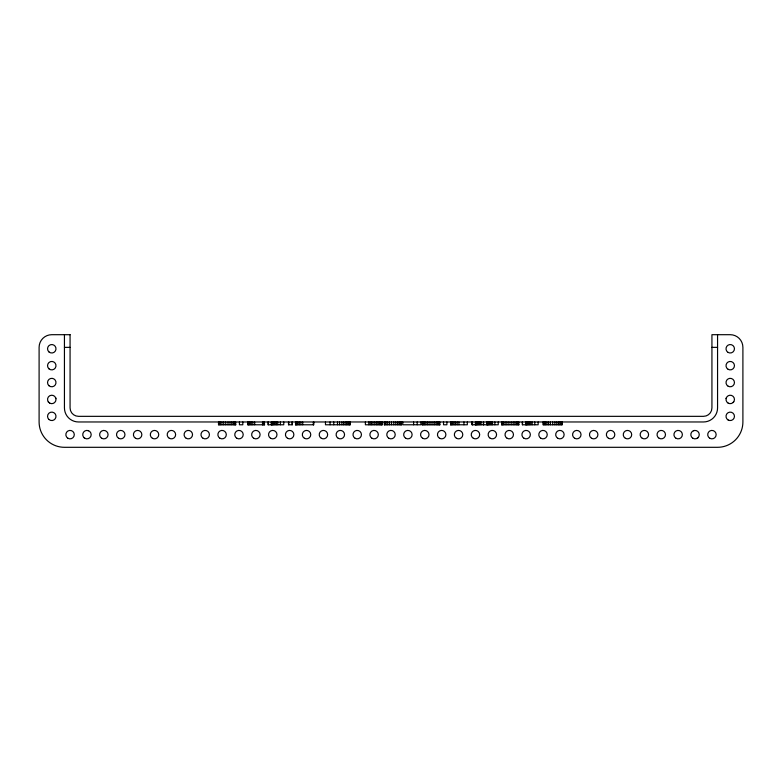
<?xml version="1.0" encoding="UTF-8"?>
<svg xmlns="http://www.w3.org/2000/svg" width="782" height="782" viewBox="0 0 782 782"><rect width="100%" height="100%" fill="white"/><g stroke="black" fill="none" stroke-linecap="round" stroke-linejoin="round"><path stroke-width="1.17" d="M726.087 398.625L726.331 397.833M733.213 402.427L733.741 401.792M697.388 438.145L698.023 437.617M693.429 430.735L694.221 430.491M64.437 347.364L70.067 347.364M711.933 347.364L717.563 347.364M235.851 424.782L218.501 424.782L218.501 421.967M264.609 424.782L247.767 424.782L247.767 421.967M350.238 421.967L350.238 424.782L325.468 424.782L325.468 421.967M382.232 424.782L365.389 424.782L365.389 421.967M401.616 424.782L384.265 424.782L384.265 421.967M422.036 424.782L439.983 424.782M450.481 424.782L467.323 424.782L467.323 421.967M519.004 424.782L501.653 424.782L501.653 421.967M87.779 430.491L88.571 430.735M83.977 437.617L84.612 438.145M48.259 401.792L48.787 402.427M55.669 397.833L55.913 398.625M717.563 334.696L717.563 407.891A14.076 14.076 0 0 1 703.487 421.967L78.513 421.967A14.076 14.076 0 0 1 64.437 407.891L64.437 334.696M562.346 421.967L562.346 424.782L542.982 424.782L542.982 421.967M561.769 421.967L561.769 424.782M560.987 421.967L560.987 424.782M559.795 421.967L559.795 424.782M558.426 421.967L558.426 424.782M556.794 421.967L556.794 424.782M554.878 421.967L554.878 424.782M552.678 421.967L552.678 424.782M550.401 421.967L550.401 424.782M548.514 421.967L548.514 424.782M546.921 421.967L546.921 424.782M545.543 421.967L545.543 424.782M544.331 421.967L544.331 424.782M543.549 421.967L543.549 424.782M538.153 421.967L538.153 424.782L522.366 424.782L522.366 421.967M534.771 421.967L534.771 424.782M532.151 421.967L532.151 424.782M530.831 421.967L530.831 424.782M529.561 421.967L529.561 424.782M528.417 421.967L528.417 424.782M527.547 421.967L527.547 424.782M526.892 421.967L526.892 424.782M526.394 421.967L526.394 424.782M525.885 421.967L525.885 424.782M525.748 421.967L525.748 424.782M522.474 421.967L522.474 424.782M518.837 421.967L518.837 424.782M518.339 421.967L518.339 424.782M517.518 421.967L517.518 424.782M516.355 421.967L516.355 424.782M514.898 421.967L514.898 424.782M513.168 421.967L513.168 424.782M511.164 421.967L511.164 424.782M508.906 421.967L508.906 424.782M506.883 421.967L506.883 424.782M505.094 421.967L505.094 424.782M503.51 421.967L503.51 424.782M502.23 421.967L502.23 424.782M502.034 421.967L502.034 424.782M501.8 421.967L501.8 424.782M498.242 421.967L498.242 424.782L472.064 424.782L472.064 421.967M494.859 421.967L494.859 424.782M492.523 421.967L492.523 424.782M491.35 421.967L491.35 424.782M490.226 421.967L490.226 424.782M489.209 421.967L489.209 424.782M488.427 421.967L488.427 424.782M487.841 421.967L487.841 424.782M487.401 421.967L487.401 424.782M486.951 421.967L486.951 424.782M486.844 421.967L486.844 424.782M481.067 421.967L481.067 424.782M479.904 421.967L479.904 424.782M478.828 421.967L478.828 424.782M477.812 421.967L477.812 424.782M477.03 421.967L477.03 424.782M476.443 421.967L476.443 424.782M476.003 421.967L476.003 424.782M475.554 421.967L475.554 424.782M475.446 421.967L475.446 424.782M472.504 421.967L472.504 424.782M472.181 421.967L472.181 424.782M463.941 421.967L463.941 424.782M458.946 421.967L458.946 424.782M457.187 421.967L457.187 424.782M455.593 421.967L455.593 424.782M454.156 421.967L454.156 424.782M452.876 421.967L452.876 424.782M451.83 421.967L451.83 424.782M451.077 421.967L451.077 424.782M450.598 421.967L450.598 424.782M446.903 421.967L446.903 424.782L443.521 424.782L443.521 421.967M439.826 421.967L439.826 424.782M439.376 421.967L439.376 424.782M438.624 421.967L438.624 424.782M437.578 421.967L437.578 424.782M436.268 421.967L436.268 424.782M434.733 421.967L434.733 424.782M432.974 421.967L432.974 424.782M430.99 421.967L430.99 424.782M429.064 421.967L429.064 424.782M427.334 421.967L427.334 424.782M425.809 421.967L425.809 424.782M424.479 421.967L424.479 424.782M423.414 421.967L423.414 424.782M422.651 421.967L422.651 424.782M422.192 421.967L422.192 424.782M420.902 421.967L420.902 424.782L402.779 424.782L402.779 421.967M417.197 421.967L417.197 424.782M413.59 421.967L413.59 424.782M401.449 421.967L401.449 424.782M400.951 421.967L400.951 424.782M400.12 421.967L400.12 424.782M398.967 421.967L398.967 424.782M397.5 421.967L397.5 424.782M395.77 421.967L395.77 424.782M393.776 421.967L393.776 424.782M391.508 421.967L391.508 424.782M389.485 421.967L389.485 424.782M387.696 421.967L387.696 424.782M386.122 421.967L386.122 424.782M384.842 421.967L384.842 424.782M384.646 421.967L384.646 424.782M382.105 421.967L382.105 424.782M381.694 421.967L381.694 424.782M381.049 421.967L381.049 424.782M380.169 421.967L380.169 424.782M379.094 421.967L379.094 424.782M377.804 421.967L377.804 424.782M376.347 421.967L376.347 424.782M374.774 421.967L374.774 424.782M372.975 421.967L372.975 424.782M371.489 421.967L371.489 424.782M370.14 421.967L370.14 424.782M368.772 421.967L368.772 424.782M350.092 421.967L350.131 424.782M349.642 421.967L349.642 424.782M348.909 421.967L348.909 424.782M347.873 421.967L347.873 424.782M346.612 421.967L346.612 424.782M345.194 421.967L345.194 424.782M343.611 421.967L343.611 424.782M341.881 421.967L341.881 424.782M339.564 421.967L339.564 424.782M337.501 421.967L337.501 424.782M333.738 421.967L333.738 424.782M330.063 421.967L330.063 424.782M313.748 421.967L313.748 424.782L295.537 424.782L295.537 421.967M313.543 421.967L313.494 424.782M313.387 421.967L313.387 424.782M302.712 421.967L302.712 424.782M300.884 421.967L300.884 424.782M299.34 421.967L299.34 424.782M297.962 421.967L297.962 424.782M296.935 421.967L296.935 424.782M296.173 421.967L296.173 424.782M295.85 421.967L295.85 424.782M295.694 421.967L295.694 424.782M292.331 421.967L292.331 424.782L288.49 424.782L288.49 421.967M292.097 421.967L292.097 424.782M288.724 421.967L288.724 424.782M283.758 421.967L283.758 424.782L267.972 424.782L268.079 421.967M280.376 421.967L280.376 424.782M277.766 421.967L277.766 424.782M276.447 421.967L276.447 424.782M275.166 421.967L275.166 424.782M274.023 421.967L274.023 424.782M273.153 421.967L273.153 424.782M272.498 421.967L272.498 424.782M271.999 421.967L271.999 424.782M271.491 421.967L271.491 424.782M271.354 421.967L271.354 424.782M268.392 421.967L268.392 424.782M264.433 421.967L264.482 424.782M264.101 421.967L264.101 424.782M263.466 421.967L263.466 424.782M262.693 421.967L262.576 424.782M262.508 421.967L262.508 424.782M254.668 421.967L254.668 424.782M252.811 421.967L252.811 424.782M251.257 421.967L251.257 424.782M249.996 421.967L249.996 424.782M249.018 421.967L249.018 424.782M248.324 421.967L248.324 424.782M247.904 421.967L247.904 424.782M242.811 421.967L242.811 424.782L239.429 424.782L239.429 421.967M235.685 421.967L235.685 424.782M235.186 421.967L235.186 424.782M234.356 421.967L234.356 424.782M233.202 421.967L233.202 424.782M231.736 421.967L231.736 424.782M230.006 421.967L230.006 424.782M228.012 421.967L228.012 424.782M225.744 421.967L225.744 424.782M223.72 421.967L223.72 424.782M221.932 421.967L221.932 424.782M220.348 421.967L220.348 424.782M219.077 421.967L219.077 424.782M218.882 421.967L218.882 424.782M70.067 334.696L51.768 334.696A12.668 12.668 0 0 0 39.1 347.364L39.1 421.967A25.337 25.337 0 0 0 64.437 447.304L717.563 447.304A25.337 25.337 0 0 0 742.9 421.967L742.9 347.364A12.668 12.668 0 0 0 730.232 334.696L711.933 334.696L711.933 407.891A8.446 8.446 0 0 1 703.487 416.337L78.513 416.337A8.446 8.446 0 0 1 70.067 407.891L70.067 334.696M483.54 424.782L483.491 421.967L483.462 424.782M270.65 438.291A4.223 4.223 0 0 0 276.984 434.636A4.223 4.223 0 0 0 270.65 430.98A4.223 4.223 0 0 0 270.65 438.291M169.303 438.291A4.223 4.223 0 0 0 175.637 434.636A4.223 4.223 0 0 0 169.303 430.98A4.223 4.223 0 0 0 169.303 438.291M49.657 403.101A4.223 4.223 0 0 0 55.991 399.446A4.223 4.223 0 0 0 49.657 395.79A4.223 4.223 0 0 0 49.657 403.101M728.12 403.101A4.223 4.223 0 0 0 734.454 399.446A4.223 4.223 0 0 0 728.12 395.79A4.223 4.223 0 0 0 728.12 403.101M48.983 385.731A4.223 4.223 0 0 0 55.913 383.375A4.223 4.223 0 0 0 50.41 378.556A4.223 4.223 0 0 0 48.983 385.731M388.889 438.291A4.223 4.223 0 0 0 395.223 434.636A4.223 4.223 0 0 0 388.889 430.98A4.223 4.223 0 0 0 388.889 438.291M524.018 438.291A4.223 4.223 0 0 0 530.352 434.636A4.223 4.223 0 0 0 524.018 430.98A4.223 4.223 0 0 0 524.018 438.291M591.583 438.291A4.223 4.223 0 0 0 597.917 434.636A4.223 4.223 0 0 0 591.583 430.98A4.223 4.223 0 0 0 591.583 438.291M557.801 438.291A4.223 4.223 0 0 0 564.135 434.636A4.223 4.223 0 0 0 557.801 430.98A4.223 4.223 0 0 0 557.801 438.291M540.909 438.291A4.223 4.223 0 0 0 547.244 434.636A4.223 4.223 0 0 0 540.909 430.98A4.223 4.223 0 0 0 540.909 438.291M236.868 438.291A4.223 4.223 0 0 0 243.202 434.636A4.223 4.223 0 0 0 236.868 430.98A4.223 4.223 0 0 0 236.868 438.291M287.541 438.291A4.223 4.223 0 0 0 293.876 434.636A4.223 4.223 0 0 0 287.541 430.98A4.223 4.223 0 0 0 287.541 438.291M304.433 438.291A4.223 4.223 0 0 0 310.767 434.636A4.223 4.223 0 0 0 304.433 430.98A4.223 4.223 0 0 0 304.433 438.291M253.759 438.291A4.223 4.223 0 0 0 260.093 434.636A4.223 4.223 0 0 0 253.759 430.98A4.223 4.223 0 0 0 253.759 438.291M186.194 438.291A4.223 4.223 0 0 0 192.528 434.636A4.223 4.223 0 0 0 186.194 430.98A4.223 4.223 0 0 0 186.194 438.291M203.085 438.291A4.223 4.223 0 0 0 209.42 434.636A4.223 4.223 0 0 0 203.085 430.98A4.223 4.223 0 0 0 203.085 438.291M219.977 438.291A4.223 4.223 0 0 0 226.311 434.636A4.223 4.223 0 0 0 219.977 430.98A4.223 4.223 0 0 0 219.977 438.291M676.039 438.291A4.223 4.223 0 0 0 682.373 434.636A4.223 4.223 0 0 0 676.039 430.98A4.223 4.223 0 0 0 676.039 438.291M709.821 438.291A4.223 4.223 0 0 0 716.156 434.636A4.223 4.223 0 0 0 709.821 430.98A4.223 4.223 0 0 0 709.821 438.291M135.521 438.291A4.223 4.223 0 0 0 141.855 434.636A4.223 4.223 0 0 0 135.521 430.98A4.223 4.223 0 0 0 135.521 438.291M152.412 438.291A4.223 4.223 0 0 0 158.746 434.636A4.223 4.223 0 0 0 152.412 430.98A4.223 4.223 0 0 0 152.412 438.291M84.847 438.291A4.223 4.223 0 0 0 91.181 434.636A4.223 4.223 0 0 0 84.847 430.98A4.223 4.223 0 0 0 84.847 438.291M101.738 438.291A4.223 4.223 0 0 0 108.072 434.636A4.223 4.223 0 0 0 101.738 430.98A4.223 4.223 0 0 0 101.738 438.291M67.956 438.291A4.223 4.223 0 0 0 74.29 434.636A4.223 4.223 0 0 0 67.956 430.98A4.223 4.223 0 0 0 67.956 438.291M642.257 438.291A4.223 4.223 0 0 0 648.591 434.636A4.223 4.223 0 0 0 642.257 430.98A4.223 4.223 0 0 0 642.257 438.291M118.629 438.291A4.223 4.223 0 0 0 124.964 434.636A4.223 4.223 0 0 0 118.629 430.98A4.223 4.223 0 0 0 118.629 438.291M355.106 438.291A4.223 4.223 0 0 0 361.44 434.636A4.223 4.223 0 0 0 355.106 430.98A4.223 4.223 0 0 0 355.106 438.291M692.93 438.291A4.223 4.223 0 0 0 699.264 434.636A4.223 4.223 0 0 0 692.93 430.98A4.223 4.223 0 0 0 692.93 438.291M473.345 438.291A4.223 4.223 0 0 0 479.679 434.636A4.223 4.223 0 0 0 473.345 430.98A4.223 4.223 0 0 0 473.345 438.291M321.324 438.291A4.223 4.223 0 0 0 327.658 434.636A4.223 4.223 0 0 0 321.324 430.98A4.223 4.223 0 0 0 321.324 438.291M574.692 438.291A4.223 4.223 0 0 0 581.026 434.636A4.223 4.223 0 0 0 574.692 430.98A4.223 4.223 0 0 0 574.692 438.291M507.127 438.291A4.223 4.223 0 0 0 513.461 434.636A4.223 4.223 0 0 0 507.127 430.98A4.223 4.223 0 0 0 507.127 438.291M490.236 438.291A4.223 4.223 0 0 0 496.57 434.636A4.223 4.223 0 0 0 490.236 430.98A4.223 4.223 0 0 0 490.236 438.291M608.474 438.291A4.223 4.223 0 0 0 614.808 434.636A4.223 4.223 0 0 0 608.474 430.98A4.223 4.223 0 0 0 608.474 438.291M422.671 438.291A4.223 4.223 0 0 0 429.005 434.636A4.223 4.223 0 0 0 422.671 430.98A4.223 4.223 0 0 0 422.671 438.291M338.215 438.291A4.223 4.223 0 0 0 344.549 434.636A4.223 4.223 0 0 0 338.215 430.98A4.223 4.223 0 0 0 338.215 438.291M456.453 438.291A4.223 4.223 0 0 0 462.788 434.636A4.223 4.223 0 0 0 456.453 430.98A4.223 4.223 0 0 0 456.453 438.291M48.983 419.514A4.223 4.223 0 0 0 55.913 417.158A4.223 4.223 0 0 0 50.41 412.339A4.223 4.223 0 0 0 48.983 419.514M728.12 386.21A4.223 4.223 0 0 0 734.454 382.554A4.223 4.223 0 0 0 728.12 378.899A4.223 4.223 0 0 0 728.12 386.21M728.12 419.993A4.223 4.223 0 0 0 734.454 416.337A4.223 4.223 0 0 0 728.12 412.681A4.223 4.223 0 0 0 728.12 419.993M371.997 438.291A4.223 4.223 0 0 0 378.332 434.636A4.223 4.223 0 0 0 371.997 430.98A4.223 4.223 0 0 0 371.997 438.291M405.78 438.291A4.223 4.223 0 0 0 412.114 434.636A4.223 4.223 0 0 0 405.78 430.98A4.223 4.223 0 0 0 405.78 438.291M659.148 438.291A4.223 4.223 0 0 0 665.482 434.636A4.223 4.223 0 0 0 659.148 430.98A4.223 4.223 0 0 0 659.148 438.291M439.562 438.291A4.223 4.223 0 0 0 445.896 434.636A4.223 4.223 0 0 0 439.562 430.98A4.223 4.223 0 0 0 439.562 438.291M625.365 438.291A4.223 4.223 0 0 0 631.7 434.636A4.223 4.223 0 0 0 625.365 430.98A4.223 4.223 0 0 0 625.365 438.291M48.983 368.84A4.223 4.223 0 0 0 55.913 366.484A4.223 4.223 0 0 0 50.41 361.665A4.223 4.223 0 0 0 48.983 368.84M48.983 351.949A4.223 4.223 0 0 0 55.913 349.593A4.223 4.223 0 0 0 50.41 344.774A4.223 4.223 0 0 0 48.983 351.949M728.12 352.428A4.223 4.223 0 0 0 734.454 348.772A4.223 4.223 0 0 0 728.12 345.116A4.223 4.223 0 0 0 728.12 352.428M728.12 369.319A4.223 4.223 0 0 0 734.454 365.663A4.223 4.223 0 0 0 728.12 362.007A4.223 4.223 0 0 0 728.12 369.319"/></g></svg>
